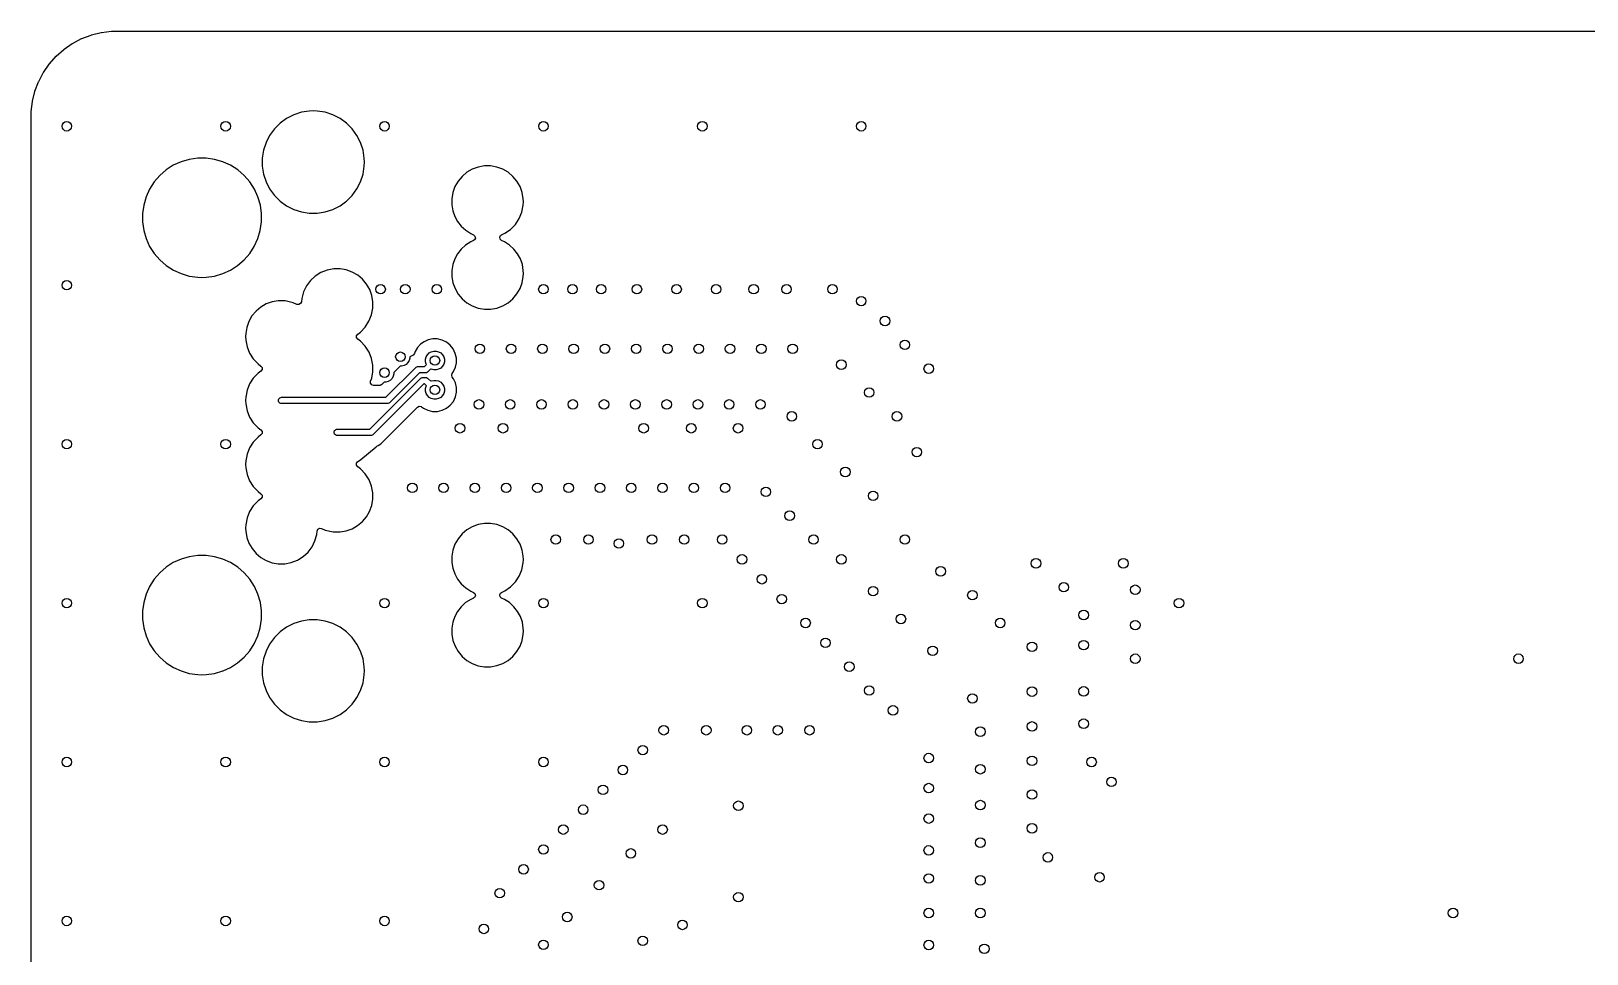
# Model space of a CAD drawing. Header units: inches. Extents: x 5.8 to 18, y -6.4 to -1.3.
# Drawn here: x 14.091 to 16.049, y -5.18 to -4.018 of the extents above; entities that cross this region are included whole.
import ezdxf

# ---------------------------------------------------------------- set-up
doc = ezdxf.new("R2010")
doc.units = ezdxf.units.IN
doc.header["$MEASUREMENT"] = 0
doc.layers.add('B.Cu', color=153, linetype='CONTINUOUS', true_color=0x4d7fc4)

msp = doc.modelspace()

# ---------------------------------------------------------------- linework, layer by layer
at = {"layer": 'B.Cu', "linetype": 'CONTINUOUS'}
for p, q in [((14.1322, -4.0412), (14.1426, -4.034)), ((14.1426, -4.034), (14.143, -4.0338)), ((14.143, -4.0338), (14.1541, -4.0279)), ((14.1541, -4.0279), (14.1545, -4.0278)), ((14.1545, -4.0278), (14.1663, -4.0233)), ((14.1663, -4.0233), (14.1668, -4.0232)), ((14.1668, -4.0232), (14.179, -4.0201)), ((14.179, -4.0201), (14.1794, -4.0201)), ((14.1794, -4.0201), (14.1919, -4.0185)), ((14.1919, -4.0185), (14.1923, -4.0185)), ((14.1923, -4.0185), (14.1986, -4.0184)), ((14.1986, -4.0184), (14.1987, -4.0184)), ((14.1987, -4.0184), (17.8994, -4.0184)), ((14.1138, -4.0595), (14.1221, -4.0501)), ((14.1221, -4.0501), (14.1224, -4.0498)), ((14.1224, -4.0498), (14.1319, -4.0415)), ((14.1319, -4.0415), (14.1322, -4.0412)), ((14.1003, -4.0818), (14.1061, -4.0707)), ((14.1061, -4.0707), (14.1063, -4.0703)), ((14.1063, -4.0703), (14.1135, -4.0599)), ((14.1135, -4.0599), (14.1138, -4.0595)), ((14.0956, -4.094), (14.1001, -4.0822)), ((14.1001, -4.0822), (14.1003, -4.0818)), ((14.0908, -4.1196), (14.0924, -4.1071)), ((14.0924, -4.1066), (14.0955, -4.0945)), ((14.0924, -4.1071), (14.0924, -4.1066)), ((14.0955, -4.0945), (14.0956, -4.094)), ((14.0907, -4.1263), (14.0908, -4.12)), ((14.0907, -4.1264), (14.0907, -4.1263)), ((14.0907, -4.2533), (14.0907, -4.1264)), ((14.0908, -4.12), (14.0908, -4.1196)), ((14.4123, -4.1283), (14.4041, -4.1343)), ((14.4213, -4.1237), (14.4123, -4.1283)), ((14.4309, -4.1206), (14.4213, -4.1237)), ((14.4409, -4.119), (14.4309, -4.1206)), ((14.4459, -4.1189), (14.4409, -4.119)), ((14.4509, -4.119), (14.4459, -4.1189)), ((14.4609, -4.1206), (14.4509, -4.119)), ((14.4706, -4.1237), (14.4609, -4.1206)), ((14.4796, -4.1283), (14.4706, -4.1237)), ((14.4877, -4.1343), (14.4796, -4.1283)), ((14.391, -4.1496), (14.3864, -4.1586)), ((14.3969, -4.1414), (14.391, -4.1496)), ((14.4041, -4.1343), (14.3969, -4.1414)), ((14.4949, -4.1414), (14.4877, -4.1343)), ((14.5008, -4.1496), (14.4949, -4.1414)), ((14.5054, -4.1586), (14.5008, -4.1496)), ((14.3833, -4.1682), (14.3817, -4.1782)), ((14.3864, -4.1586), (14.3833, -4.1682)), ((14.5085, -4.1682), (14.5054, -4.1586)), ((14.5101, -4.1782), (14.5085, -4.1682)), ((14.2697, -4.1873), (14.2607, -4.1931)), ((14.2795, -4.1828), (14.2697, -4.1873)), ((14.2898, -4.1798), (14.2795, -4.1828)), ((14.3004, -4.1783), (14.2898, -4.1798)), ((14.3057, -4.1782), (14.3004, -4.1783)), ((14.3111, -4.1783), (14.3057, -4.1782)), ((14.3217, -4.1798), (14.3111, -4.1783)), ((14.332, -4.1828), (14.3217, -4.1798)), ((14.3329, -4.1832), (14.332, -4.1828)), ((14.3418, -4.1873), (14.3329, -4.1832)), ((14.3508, -4.1931), (14.3418, -4.1873)), ((14.3817, -4.1782), (14.3816, -4.1832)), ((14.3816, -4.1832), (14.3817, -4.1883)), ((14.3817, -4.1883), (14.3833, -4.1983)), ((14.5085, -4.1983), (14.5101, -4.1883)), ((14.5102, -4.1832), (14.5101, -4.1782)), ((14.5101, -4.1883), (14.5102, -4.1832)), ((14.6535, -4.1895), (14.6461, -4.1922)), ((14.6613, -4.1881), (14.6535, -4.1895)), ((14.6652, -4.188), (14.6613, -4.1881)), ((14.6691, -4.1881), (14.6652, -4.188)), ((14.6769, -4.1895), (14.6691, -4.1881)), ((14.6843, -4.1922), (14.6769, -4.1895)), ((14.2456, -4.2082), (14.2398, -4.2173)), ((14.2526, -4.2001), (14.2456, -4.2082)), ((14.2607, -4.1931), (14.2526, -4.2001)), ((14.3589, -4.2001), (14.3508, -4.1931)), ((14.366, -4.2082), (14.3589, -4.2001)), ((14.3718, -4.2173), (14.366, -4.2082)), ((14.3833, -4.1983), (14.3864, -4.2079)), ((14.3864, -4.2079), (14.391, -4.2169)), ((14.5008, -4.2169), (14.5054, -4.2079)), ((14.5054, -4.2079), (14.5085, -4.1983)), ((14.6281, -4.2072), (14.6242, -4.2141)), ((14.6332, -4.2012), (14.6281, -4.2072)), ((14.6392, -4.1961), (14.6332, -4.2012)), ((14.6461, -4.1922), (14.6392, -4.1961)), ((14.6912, -4.1961), (14.6843, -4.1922)), ((14.6972, -4.2012), (14.6912, -4.1961)), ((14.7023, -4.2073), (14.6972, -4.2012)), ((14.7062, -4.2141), (14.7023, -4.2073)), ((14.2354, -4.227), (14.2324, -4.2373)), ((14.2398, -4.2173), (14.2354, -4.227)), ((14.3762, -4.227), (14.3718, -4.2173)), ((14.3793, -4.2373), (14.3762, -4.227)), ((14.391, -4.2169), (14.3969, -4.2251)), ((14.3969, -4.2251), (14.4041, -4.2322)), ((14.4877, -4.2322), (14.4949, -4.2251)), ((14.4949, -4.2251), (14.5008, -4.2169)), ((14.6216, -4.2215), (14.6202, -4.2293)), ((14.6202, -4.2293), (14.6202, -4.2332)), ((14.6242, -4.2141), (14.6216, -4.2215)), ((14.7089, -4.2215), (14.7062, -4.2141)), ((14.7103, -4.2293), (14.7089, -4.2215)), ((14.7104, -4.2332), (14.7103, -4.2293)), ((14.2309, -4.248), (14.2308, -4.2533)), ((14.2324, -4.2373), (14.2309, -4.248)), ((14.3808, -4.248), (14.3793, -4.2373)), ((14.3809, -4.2533), (14.3808, -4.248)), ((14.4041, -4.2322), (14.4123, -4.2382)), ((14.4123, -4.2382), (14.4213, -4.2427)), ((14.4213, -4.2427), (14.4309, -4.2459)), ((14.4309, -4.2459), (14.4409, -4.2475)), ((14.4409, -4.2475), (14.4459, -4.2476)), ((14.4459, -4.2476), (14.4509, -4.2475)), ((14.4509, -4.2475), (14.4609, -4.2459)), ((14.4609, -4.2459), (14.4706, -4.2427)), ((14.4706, -4.2427), (14.4796, -4.2382)), ((14.4796, -4.2382), (14.4863, -4.2332)), ((14.4863, -4.2332), (14.4877, -4.2322)), ((14.6202, -4.2332), (14.6203, -4.237)), ((14.6203, -4.237), (14.6215, -4.2444)), ((14.6215, -4.2444), (14.624, -4.2515)), ((14.7052, -4.2543), (14.7086, -4.2462)), ((14.7086, -4.2462), (14.7103, -4.2376)), ((14.7103, -4.2376), (14.7104, -4.2332)), ((14.0907, -4.4029), (14.0907, -4.2533)), ((14.2308, -4.2533), (14.2309, -4.2586)), ((14.2309, -4.2586), (14.2324, -4.2693)), ((14.3792, -4.2693), (14.3808, -4.2586)), ((14.3808, -4.2586), (14.3809, -4.2533)), ((14.624, -4.2515), (14.6276, -4.2581)), ((14.6276, -4.2581), (14.6322, -4.264)), ((14.6322, -4.264), (14.6378, -4.269)), ((14.6378, -4.269), (14.6441, -4.2731)), ((14.687, -4.2728), (14.6943, -4.2679)), ((14.6943, -4.2679), (14.7004, -4.2616)), ((14.7004, -4.2616), (14.7052, -4.2543)), ((14.2324, -4.2693), (14.2355, -4.2795)), ((14.2355, -4.2795), (14.2399, -4.2893)), ((14.3717, -4.2893), (14.3761, -4.2795)), ((14.3761, -4.2795), (14.3792, -4.2693)), ((14.6377, -4.2876), (14.6322, -4.2927)), ((14.6441, -4.2835), (14.6377, -4.2876)), ((14.6441, -4.2731), (14.6476, -4.2747)), ((14.6476, -4.282), (14.6441, -4.2835)), ((14.6476, -4.2747), (14.6494, -4.2763)), ((14.6489, -4.281), (14.6476, -4.282)), ((14.6499, -4.2788), (14.6489, -4.281)), ((14.6494, -4.2763), (14.6499, -4.2788)), ((14.6807, -4.2779), (14.6817, -4.2756)), ((14.6812, -4.2803), (14.6807, -4.2779)), ((14.683, -4.282), (14.6812, -4.2803)), ((14.6817, -4.2756), (14.683, -4.2747)), ((14.683, -4.2747), (14.687, -4.2728)), ((14.6865, -4.2835), (14.683, -4.282)), ((14.6929, -4.2876), (14.6865, -4.2835)), ((14.6984, -4.2927), (14.6929, -4.2876)), ((14.2399, -4.2893), (14.2457, -4.2983)), ((14.2457, -4.2983), (14.2527, -4.3064)), ((14.2527, -4.3064), (14.2608, -4.3134)), ((14.3507, -4.3134), (14.3588, -4.3063)), ((14.3588, -4.3063), (14.3659, -4.2983)), ((14.3659, -4.2983), (14.3717, -4.2893)), ((14.6239, -4.3051), (14.6215, -4.3122)), ((14.6275, -4.2986), (14.6239, -4.3051)), ((14.6322, -4.2927), (14.6275, -4.2986)), ((14.7031, -4.2986), (14.6984, -4.2927)), ((14.7067, -4.3051), (14.7031, -4.2986)), ((14.7091, -4.3122), (14.7067, -4.3051)), ((14.2608, -4.3134), (14.2698, -4.3192)), ((14.2698, -4.3192), (14.2795, -4.3236)), ((14.2795, -4.3236), (14.2898, -4.3266)), ((14.2898, -4.3266), (14.3004, -4.3282)), ((14.3111, -4.3282), (14.3217, -4.3266)), ((14.3217, -4.3266), (14.332, -4.3236)), ((14.332, -4.3236), (14.3417, -4.3191)), ((14.3417, -4.3191), (14.3507, -4.3134)), ((14.4484, -4.3267), (14.4423, -4.3324)), ((14.4555, -4.3222), (14.4484, -4.3267)), ((14.4634, -4.3192), (14.4555, -4.3222)), ((14.4717, -4.3176), (14.4634, -4.3192)), ((14.4758, -4.3176), (14.4717, -4.3176)), ((14.4797, -4.3176), (14.4758, -4.3176)), ((14.4875, -4.319), (14.4797, -4.3176)), ((14.495, -4.3217), (14.4875, -4.319)), ((14.5018, -4.3257), (14.495, -4.3217)), ((14.5079, -4.3307), (14.5018, -4.3257)), ((14.6215, -4.3122), (14.6202, -4.3197)), ((14.6202, -4.3197), (14.6202, -4.3234)), ((14.6202, -4.3234), (14.6203, -4.3273)), ((14.6203, -4.3273), (14.6216, -4.3351)), ((14.7089, -4.3351), (14.7103, -4.3273)), ((14.7103, -4.3197), (14.7091, -4.3122)), ((14.7104, -4.3234), (14.7103, -4.3197)), ((14.7103, -4.3273), (14.7104, -4.3234)), ((14.3004, -4.3282), (14.3057, -4.3283)), ((14.3057, -4.3283), (14.3111, -4.3282)), ((14.4336, -4.3467), (14.4314, -4.3548)), ((14.4373, -4.3391), (14.4336, -4.3467)), ((14.4423, -4.3324), (14.4373, -4.3391)), ((14.5129, -4.3368), (14.5079, -4.3307)), ((14.5169, -4.3436), (14.5129, -4.3368)), ((14.5196, -4.3511), (14.5169, -4.3436)), ((14.6216, -4.3351), (14.6243, -4.3425)), ((14.6243, -4.3425), (14.6283, -4.3493)), ((14.7022, -4.3492), (14.7062, -4.3424)), ((14.7062, -4.3424), (14.7089, -4.3351)), ((14.3798, -4.3658), (14.3738, -4.3709)), ((14.3866, -4.3618), (14.3798, -4.3658)), ((14.394, -4.3592), (14.3866, -4.3618)), ((14.4018, -4.3578), (14.394, -4.3592)), ((14.4057, -4.3577), (14.4018, -4.3578)), ((14.4107, -4.3579), (14.4057, -4.3577)), ((14.4207, -4.3602), (14.4107, -4.3579)), ((14.4254, -4.3623), (14.4207, -4.3602)), ((14.4279, -4.3625), (14.4254, -4.3623)), ((14.4254, -4.3623), (14.4254, -4.3623)), ((14.43, -4.3613), (14.4279, -4.3625)), ((14.431, -4.359), (14.43, -4.3613)), ((14.4314, -4.3548), (14.431, -4.359)), ((14.5192, -4.3756), (14.5209, -4.367)), ((14.521, -4.3589), (14.5196, -4.3511)), ((14.5209, -4.367), (14.521, -4.3628)), ((14.521, -4.3628), (14.521, -4.3589)), ((14.6283, -4.3493), (14.6333, -4.3553)), ((14.6333, -4.3553), (14.6393, -4.3603)), ((14.6393, -4.3603), (14.6461, -4.3643)), ((14.6461, -4.3643), (14.6535, -4.367)), ((14.6535, -4.367), (14.6613, -4.3683)), ((14.6691, -4.3683), (14.6769, -4.3669)), ((14.6769, -4.3669), (14.6843, -4.3642)), ((14.6843, -4.3642), (14.6911, -4.3603)), ((14.6911, -4.3603), (14.6971, -4.3553)), ((14.6971, -4.3553), (14.7022, -4.3492)), ((14.3648, -4.3838), (14.3621, -4.3912)), ((14.3687, -4.3769), (14.3648, -4.3838)), ((14.3738, -4.3709), (14.3687, -4.3769)), ((14.5113, -4.3908), (14.516, -4.3836)), ((14.516, -4.3836), (14.5192, -4.3756)), ((14.6613, -4.3683), (14.6652, -4.3684)), ((14.6652, -4.3684), (14.6691, -4.3683)), ((14.0907, -4.7533), (14.0907, -4.4029)), ((14.3608, -4.399), (14.3607, -4.4029)), ((14.3607, -4.4029), (14.3608, -4.4072)), ((14.3621, -4.3912), (14.3608, -4.399)), ((14.5004, -4.4017), (14.5018, -4.3997)), ((14.5004, -4.4041), (14.5004, -4.4017)), ((14.5018, -4.4062), (14.5004, -4.4041)), ((14.5018, -4.3997), (14.5053, -4.3971)), ((14.5053, -4.4087), (14.5018, -4.4062)), ((14.5053, -4.3971), (14.5113, -4.3908)), ((14.5963, -4.4058), (14.5907, -4.407)), ((14.5991, -4.4058), (14.5963, -4.4058)), ((14.602, -4.4058), (14.5991, -4.4058)), ((14.608, -4.4072), (14.602, -4.4058)), ((14.3608, -4.4072), (14.3625, -4.4157)), ((14.3625, -4.4157), (14.3657, -4.4238)), ((14.3657, -4.4238), (14.3704, -4.431)), ((14.5114, -4.415), (14.5053, -4.4087)), ((14.5161, -4.4223), (14.5114, -4.415)), ((14.5193, -4.4303), (14.5161, -4.4223)), ((14.5733, -4.4242), (14.5717, -4.4262)), ((14.5743, -4.4215), (14.5733, -4.4242)), ((14.5772, -4.4167), (14.5743, -4.4215)), ((14.581, -4.4125), (14.5772, -4.4167)), ((14.5856, -4.4093), (14.581, -4.4125)), ((14.5907, -4.407), (14.5856, -4.4093)), ((14.5879, -4.4283), (14.5895, -4.4256)), ((14.5895, -4.4256), (14.5917, -4.4233)), ((14.5917, -4.4233), (14.5944, -4.4218)), ((14.5944, -4.4218), (14.5975, -4.421)), ((14.5975, -4.421), (14.6006, -4.421)), ((14.6006, -4.421), (14.6036, -4.4218)), ((14.6036, -4.4218), (14.6063, -4.4233)), ((14.6063, -4.4233), (14.6086, -4.4256)), ((14.6135, -4.4098), (14.608, -4.4072)), ((14.6086, -4.4256), (14.6101, -4.4283)), ((14.6183, -4.4136), (14.6135, -4.4098)), ((14.6221, -4.4184), (14.6183, -4.4136)), ((14.6247, -4.4239), (14.6221, -4.4184)), ((14.6261, -4.4299), (14.6247, -4.4239)), ((14.3704, -4.431), (14.3765, -4.4373)), ((14.3765, -4.4373), (14.38, -4.4399)), ((14.38, -4.4399), (14.3814, -4.4419)), ((14.3814, -4.4444), (14.38, -4.4463)), ((14.3814, -4.4419), (14.3814, -4.4444)), ((14.5209, -4.4388), (14.5193, -4.4303)), ((14.521, -4.4431), (14.5209, -4.4388)), ((14.5209, -4.447), (14.521, -4.4431)), ((14.5374, -4.4792), (14.5751, -4.4416)), ((14.5551, -4.4402), (14.5475, -4.4479)), ((14.5571, -4.4402), (14.5551, -4.4402)), ((14.5601, -4.4393), (14.5571, -4.4402)), ((14.5629, -4.4378), (14.5601, -4.4393)), ((14.5651, -4.4356), (14.5629, -4.4378)), ((14.5666, -4.4328), (14.5651, -4.4356)), ((14.5675, -4.4298), (14.5666, -4.4328)), ((14.5691, -4.4273), (14.5675, -4.4284)), ((14.5675, -4.4284), (14.5675, -4.4298)), ((14.571, -4.4265), (14.5691, -4.4273)), ((14.5717, -4.4262), (14.571, -4.4265)), ((14.5751, -4.4416), (14.5756, -4.4411)), ((14.5756, -4.4411), (14.5761, -4.4409)), ((14.5761, -4.4409), (14.5771, -4.4405)), ((14.5771, -4.4405), (14.5778, -4.4405)), ((14.5778, -4.4405), (14.5859, -4.4405)), ((14.5859, -4.4405), (14.5883, -4.4381)), ((14.5871, -4.4313), (14.5879, -4.4283)), ((14.5871, -4.4344), (14.5871, -4.4313)), ((14.5879, -4.4375), (14.5871, -4.4344)), ((14.5883, -4.4381), (14.5879, -4.4375)), ((14.5939, -4.4436), (14.5903, -4.4472)), ((14.5944, -4.444), (14.5939, -4.4436)), ((14.5975, -4.4448), (14.5944, -4.444)), ((14.6006, -4.4448), (14.5975, -4.4448)), ((14.6036, -4.444), (14.6006, -4.4448)), ((14.6063, -4.4424), (14.6036, -4.444)), ((14.6086, -4.4402), (14.6063, -4.4424)), ((14.6101, -4.4375), (14.6086, -4.4402)), ((14.6101, -4.4283), (14.6109, -4.4313)), ((14.6109, -4.4344), (14.6101, -4.4375)), ((14.6109, -4.4313), (14.6109, -4.4344)), ((14.6225, -4.4467), (14.6249, -4.4414)), ((14.6249, -4.4414), (14.6261, -4.4357)), ((14.6262, -4.4329), (14.6261, -4.4299)), ((14.6261, -4.4357), (14.6262, -4.4329)), ((14.3657, -4.4624), (14.3625, -4.4704)), ((14.3704, -4.4552), (14.3657, -4.4624)), ((14.3764, -4.4489), (14.3704, -4.4552)), ((14.38, -4.4463), (14.3764, -4.4489)), ((14.5169, -4.5194), (14.5808, -4.4555)), ((14.5181, -4.4589), (14.5194, -4.4551)), ((14.5181, -4.459), (14.5181, -4.4589)), ((14.5181, -4.4615), (14.5181, -4.459)), ((14.5195, -4.4635), (14.5181, -4.4615)), ((14.5194, -4.4551), (14.5209, -4.447)), ((14.5219, -4.4642), (14.5195, -4.4635)), ((14.5852, -4.4622), (14.5213, -4.5261)), ((14.5296, -4.4642), (14.5219, -4.4642)), ((14.5302, -4.4642), (14.5296, -4.4642)), ((14.5324, -4.463), (14.5302, -4.4642)), ((14.5353, -4.4602), (14.5324, -4.463)), ((14.5371, -4.4602), (14.5353, -4.4602)), ((14.5401, -4.4593), (14.5371, -4.4602)), ((14.5429, -4.4578), (14.5401, -4.4593)), ((14.5795, -4.4483), (14.5418, -4.486)), ((14.5451, -4.4556), (14.5429, -4.4578)), ((14.5466, -4.4528), (14.5451, -4.4556)), ((14.5475, -4.4498), (14.5466, -4.4528)), ((14.5475, -4.4479), (14.5475, -4.4498)), ((14.5875, -4.4483), (14.5795, -4.4483)), ((14.5808, -4.4555), (14.5814, -4.455)), ((14.5814, -4.455), (14.5828, -4.4544)), ((14.5828, -4.4544), (14.5836, -4.4543)), ((14.5836, -4.4543), (14.5875, -4.4543)), ((14.5859, -4.4622), (14.5852, -4.4622)), ((14.5883, -4.4646), (14.5859, -4.4622)), ((14.5883, -4.4483), (14.5875, -4.4483)), ((14.5875, -4.4543), (14.5883, -4.4544)), ((14.5879, -4.4652), (14.5883, -4.4646)), ((14.5897, -4.4477), (14.5883, -4.4483)), ((14.5883, -4.4544), (14.5897, -4.455)), ((14.5903, -4.4472), (14.5897, -4.4477)), ((14.5897, -4.455), (14.5903, -4.4555)), ((14.5903, -4.4555), (14.5939, -4.459)), ((14.5939, -4.459), (14.5944, -4.4587)), ((14.5944, -4.4587), (14.5975, -4.4579)), ((14.5975, -4.4579), (14.6006, -4.4579)), ((14.6006, -4.4579), (14.6036, -4.4587)), ((14.6036, -4.4587), (14.6063, -4.4602)), ((14.6063, -4.4602), (14.6086, -4.4625)), ((14.6086, -4.4625), (14.6101, -4.4652)), ((14.6201, -4.4513), (14.6208, -4.4491)), ((14.6208, -4.4537), (14.6201, -4.4513)), ((14.6208, -4.4491), (14.6225, -4.4467)), ((14.6225, -4.456), (14.6208, -4.4537)), ((14.6249, -4.4612), (14.6225, -4.456)), ((14.6261, -4.4668), (14.6249, -4.4612)), ((14.3608, -4.479), (14.3607, -4.4832)), ((14.3607, -4.4832), (14.3608, -4.4875)), ((14.3625, -4.4704), (14.3608, -4.479)), ((14.402, -4.4824), (14.4026, -4.481)), ((14.402, -4.4839), (14.402, -4.4824)), ((14.4026, -4.4854), (14.402, -4.4839)), ((14.4026, -4.481), (14.4036, -4.4799)), ((14.4036, -4.4799), (14.4051, -4.4793)), ((14.4051, -4.4793), (14.4058, -4.4792)), ((14.4058, -4.4792), (14.5374, -4.4792)), ((14.5871, -4.4682), (14.5879, -4.4652)), ((14.5871, -4.4713), (14.5871, -4.4682)), ((14.5879, -4.4744), (14.5871, -4.4713)), ((14.5895, -4.4771), (14.5879, -4.4744)), ((14.5917, -4.4793), (14.5895, -4.4771)), ((14.5944, -4.4809), (14.5917, -4.4793)), ((14.5975, -4.4817), (14.5944, -4.4809)), ((14.6006, -4.4817), (14.5975, -4.4817)), ((14.6036, -4.4809), (14.6006, -4.4817)), ((14.6063, -4.4793), (14.6036, -4.4809)), ((14.6086, -4.4771), (14.6063, -4.4793)), ((14.6101, -4.4744), (14.6086, -4.4771)), ((14.6101, -4.4652), (14.6109, -4.4682)), ((14.6109, -4.4713), (14.6101, -4.4744)), ((14.6109, -4.4682), (14.6109, -4.4713)), ((14.6184, -4.4891), (14.6222, -4.4843)), ((14.6222, -4.4843), (14.6248, -4.4787)), ((14.6248, -4.4787), (14.6261, -4.4727)), ((14.6262, -4.4697), (14.6261, -4.4668)), ((14.6261, -4.4727), (14.6262, -4.4697)), ((14.3608, -4.4875), (14.3625, -4.4961)), ((14.3625, -4.4961), (14.3657, -4.5041)), ((14.3657, -4.5041), (14.3704, -4.5113)), ((14.4036, -4.4864), (14.4026, -4.4854)), ((14.4051, -4.487), (14.4036, -4.4864)), ((14.4058, -4.4871), (14.4051, -4.487)), ((14.5391, -4.4871), (14.4058, -4.4871)), ((14.5321, -4.5367), (14.5771, -4.4916)), ((14.5398, -4.487), (14.5391, -4.4871)), ((14.5412, -4.4864), (14.5398, -4.487)), ((14.5418, -4.486), (14.5412, -4.4864)), ((14.5771, -4.4916), (14.5793, -4.4905)), ((14.5793, -4.4905), (14.5818, -4.4909)), ((14.5818, -4.4909), (14.5823, -4.4912)), ((14.5823, -4.4912), (14.5848, -4.493)), ((14.5848, -4.493), (14.5902, -4.4956)), ((14.5902, -4.4956), (14.5961, -4.4969)), ((14.5961, -4.4969), (14.5991, -4.497)), ((14.5991, -4.497), (14.6021, -4.4969)), ((14.6021, -4.4969), (14.6081, -4.4955)), ((14.6081, -4.4955), (14.6136, -4.4929)), ((14.6136, -4.4929), (14.6184, -4.4891)), ((14.3704, -4.5113), (14.3765, -4.5176)), ((14.3765, -4.5176), (14.38, -4.5202)), ((14.38, -4.5202), (14.3814, -4.5222)), ((14.3814, -4.5222), (14.3814, -4.5247)), ((14.472, -4.5226), (14.4726, -4.5211)), ((14.472, -4.5241), (14.472, -4.5226)), ((14.4726, -4.5211), (14.4737, -4.5201)), ((14.4737, -4.5201), (14.4751, -4.5195)), ((14.4751, -4.5195), (14.4759, -4.5194)), ((14.4759, -4.5194), (14.5169, -4.5194)), ((14.3657, -4.5427), (14.3625, -4.5507)), ((14.3704, -4.5355), (14.3657, -4.5427)), ((14.3764, -4.5292), (14.3704, -4.5355)), ((14.38, -4.5266), (14.3764, -4.5292)), ((14.3814, -4.5247), (14.38, -4.5266)), ((14.4726, -4.5255), (14.472, -4.5241)), ((14.4737, -4.5266), (14.4726, -4.5255)), ((14.4751, -4.5272), (14.4737, -4.5266)), ((14.4759, -4.5273), (14.4751, -4.5272)), ((14.5185, -4.5273), (14.4759, -4.5273)), ((14.5056, -4.5573), (14.5251, -4.5414)), ((14.5193, -4.5272), (14.5185, -4.5273)), ((14.5207, -4.5266), (14.5193, -4.5272)), ((14.5213, -4.5261), (14.5207, -4.5266)), ((14.5251, -4.5414), (14.5259, -4.5408)), ((14.5259, -4.5408), (14.5276, -4.54)), ((14.5276, -4.54), (14.5308, -4.5379)), ((14.5308, -4.5379), (14.5321, -4.5367)), ((14.3608, -4.5593), (14.3607, -4.5636)), ((14.3625, -4.5507), (14.3608, -4.5593)), ((14.5004, -4.5623), (14.5017, -4.5604)), ((14.5004, -4.5648), (14.5004, -4.5623)), ((14.5017, -4.5604), (14.5056, -4.5573)), ((14.3607, -4.5636), (14.3608, -4.5678)), ((14.3608, -4.5678), (14.3625, -4.5764)), ((14.3625, -4.5764), (14.3657, -4.5844)), ((14.5018, -4.5668), (14.5004, -4.5648)), ((14.5053, -4.5694), (14.5018, -4.5668)), ((14.5114, -4.5756), (14.5053, -4.5694)), ((14.5161, -4.5829), (14.5114, -4.5756)), ((14.3657, -4.5844), (14.3704, -4.5916)), ((14.3704, -4.5916), (14.3765, -4.5979)), ((14.3765, -4.5979), (14.38, -4.6005)), ((14.38, -4.6005), (14.3814, -4.6025)), ((14.5193, -4.5909), (14.5161, -4.5829)), ((14.5209, -4.5994), (14.5193, -4.5909)), ((14.521, -4.6037), (14.5209, -4.5994)), ((14.3704, -4.6158), (14.3657, -4.623)), ((14.3764, -4.6095), (14.3704, -4.6158)), ((14.38, -4.6069), (14.3764, -4.6095)), ((14.3814, -4.605), (14.38, -4.6069)), ((14.3814, -4.6025), (14.3814, -4.605)), ((14.5168, -4.6228), (14.5195, -4.6154)), ((14.5195, -4.6154), (14.5209, -4.6076)), ((14.5209, -4.6076), (14.521, -4.6037)), ((14.3608, -4.6396), (14.3607, -4.6439)), ((14.3625, -4.6311), (14.3608, -4.6396)), ((14.3657, -4.623), (14.3625, -4.6311)), ((14.4949, -4.6446), (14.5017, -4.6406)), ((14.5017, -4.6406), (14.5077, -4.6356)), ((14.5077, -4.6356), (14.5128, -4.6296)), ((14.5128, -4.6296), (14.5168, -4.6228)), ((14.6535, -4.6395), (14.6461, -4.6422)), ((14.6613, -4.6381), (14.6535, -4.6395)), ((14.6652, -4.638), (14.6613, -4.6381)), ((14.6691, -4.6381), (14.6652, -4.638)), ((14.6769, -4.6395), (14.6691, -4.6381)), ((14.6843, -4.6422), (14.6769, -4.6395)), ((14.3607, -4.6439), (14.3608, -4.6478)), ((14.3608, -4.6478), (14.3622, -4.6555)), ((14.3622, -4.6555), (14.3649, -4.6629)), ((14.4443, -4.6674), (14.448, -4.6599)), ((14.448, -4.6599), (14.4503, -4.6518)), ((14.4503, -4.6518), (14.4508, -4.6476)), ((14.4508, -4.6476), (14.4518, -4.6453)), ((14.4518, -4.6453), (14.454, -4.6441)), ((14.454, -4.6441), (14.4564, -4.6444)), ((14.4564, -4.6444), (14.461, -4.6464)), ((14.461, -4.6464), (14.4709, -4.6486)), ((14.4709, -4.6486), (14.4758, -4.6487)), ((14.4758, -4.6487), (14.4797, -4.6486)), ((14.4797, -4.6486), (14.4875, -4.6473)), ((14.4875, -4.6473), (14.4949, -4.6446)), ((14.6281, -4.6572), (14.6242, -4.6641)), ((14.6332, -4.6512), (14.6281, -4.6572)), ((14.6392, -4.6461), (14.6332, -4.6512)), ((14.6461, -4.6422), (14.6392, -4.6461)), ((14.6912, -4.6461), (14.6843, -4.6422)), ((14.6972, -4.6512), (14.6912, -4.6461)), ((14.7023, -4.6573), (14.6972, -4.6512)), ((14.7062, -4.6641), (14.7023, -4.6573)), ((14.2898, -4.6798), (14.2795, -4.6828)), ((14.3004, -4.6783), (14.2898, -4.6798)), ((14.3057, -4.6782), (14.3004, -4.6783)), ((14.3111, -4.6783), (14.3057, -4.6782)), ((14.3217, -4.6798), (14.3111, -4.6783)), ((14.332, -4.6828), (14.3217, -4.6798)), ((14.3649, -4.6629), (14.3688, -4.6697)), ((14.3688, -4.6697), (14.3739, -4.6758)), ((14.3739, -4.6758), (14.3799, -4.6808)), ((14.4275, -4.6832), (14.4331, -4.6797)), ((14.4331, -4.6797), (14.4393, -4.6741)), ((14.4393, -4.6741), (14.4443, -4.6674)), ((14.6216, -4.6715), (14.6202, -4.6793)), ((14.6202, -4.6793), (14.6202, -4.6832)), ((14.6242, -4.6641), (14.6216, -4.6715)), ((14.7089, -4.6715), (14.7062, -4.6641)), ((14.7103, -4.6793), (14.7089, -4.6715)), ((14.7104, -4.6832), (14.7103, -4.6793)), ((14.2607, -4.6931), (14.2526, -4.7001)), ((14.2697, -4.6873), (14.2607, -4.6931)), ((14.2795, -4.6828), (14.2697, -4.6873)), ((14.3418, -4.6873), (14.332, -4.6828)), ((14.3508, -4.6931), (14.3418, -4.6873)), ((14.3589, -4.7001), (14.3508, -4.6931)), ((14.3799, -4.6808), (14.3867, -4.6847)), ((14.3867, -4.6847), (14.3941, -4.6874)), ((14.3941, -4.6874), (14.4019, -4.6888)), ((14.4019, -4.6888), (14.4057, -4.6889)), ((14.4057, -4.6889), (14.4099, -4.6888)), ((14.4099, -4.6888), (14.4182, -4.6872)), ((14.4182, -4.6872), (14.426, -4.6842)), ((14.426, -4.6842), (14.4275, -4.6832)), ((14.6202, -4.6832), (14.6203, -4.687)), ((14.6203, -4.687), (14.6215, -4.6944)), ((14.6215, -4.6944), (14.624, -4.7015)), ((14.7052, -4.7043), (14.7086, -4.6962)), ((14.7086, -4.6962), (14.7103, -4.6876)), ((14.7103, -4.6876), (14.7104, -4.6832)), ((14.2398, -4.7173), (14.2354, -4.727)), ((14.2456, -4.7082), (14.2398, -4.7173)), ((14.2526, -4.7001), (14.2456, -4.7082)), ((14.366, -4.7082), (14.3589, -4.7001)), ((14.3718, -4.7173), (14.366, -4.7082)), ((14.3762, -4.727), (14.3718, -4.7173)), ((14.624, -4.7015), (14.6276, -4.7081)), ((14.6276, -4.7081), (14.6322, -4.714)), ((14.6322, -4.714), (14.6378, -4.719)), ((14.6378, -4.719), (14.6441, -4.7231)), ((14.687, -4.7228), (14.6943, -4.7179)), ((14.6943, -4.7179), (14.7004, -4.7116)), ((14.7004, -4.7116), (14.7052, -4.7043)), ((14.2324, -4.7373), (14.2309, -4.748)), ((14.2354, -4.727), (14.2324, -4.7373)), ((14.3793, -4.7373), (14.3762, -4.727)), ((14.3808, -4.748), (14.3793, -4.7373)), ((14.6377, -4.7376), (14.6322, -4.7427)), ((14.6441, -4.7335), (14.6377, -4.7376)), ((14.6441, -4.7231), (14.6476, -4.7247)), ((14.6476, -4.732), (14.6441, -4.7335)), ((14.6476, -4.7247), (14.6494, -4.7263)), ((14.6489, -4.731), (14.6476, -4.732)), ((14.6499, -4.7288), (14.6489, -4.731)), ((14.6494, -4.7263), (14.6499, -4.7288)), ((14.6807, -4.7279), (14.6817, -4.7256)), ((14.6812, -4.7303), (14.6807, -4.7279)), ((14.683, -4.732), (14.6812, -4.7303)), ((14.6817, -4.7256), (14.683, -4.7247)), ((14.683, -4.7247), (14.687, -4.7228)), ((14.6865, -4.7335), (14.683, -4.732)), ((14.6929, -4.7376), (14.6865, -4.7335)), ((14.6984, -4.7427), (14.6929, -4.7376)), ((14.0907, -5.2408), (14.0907, -4.7533)), ((14.2309, -4.748), (14.2308, -4.7533)), ((14.2308, -4.7533), (14.2309, -4.7586)), ((14.2309, -4.7586), (14.2324, -4.7693)), ((14.3792, -4.7693), (14.3808, -4.7586)), ((14.3809, -4.7533), (14.3808, -4.748)), ((14.3808, -4.7586), (14.3809, -4.7533)), ((14.6239, -4.7551), (14.6215, -4.7622)), ((14.6275, -4.7486), (14.6239, -4.7551)), ((14.6322, -4.7427), (14.6275, -4.7486)), ((14.7031, -4.7486), (14.6984, -4.7427)), ((14.7067, -4.7551), (14.7031, -4.7486)), ((14.7091, -4.7622), (14.7067, -4.7551)), ((14.2324, -4.7693), (14.2355, -4.7795)), ((14.3761, -4.7795), (14.3792, -4.7693)), ((14.4041, -4.7744), (14.3969, -4.7816)), ((14.4123, -4.7685), (14.4041, -4.7744)), ((14.4213, -4.7639), (14.4123, -4.7685)), ((14.4309, -4.7608), (14.4213, -4.7639)), ((14.4409, -4.7592), (14.4309, -4.7608)), ((14.4459, -4.7591), (14.4409, -4.7592)), ((14.4509, -4.7592), (14.4459, -4.7591)), ((14.4609, -4.7608), (14.4509, -4.7592)), ((14.4706, -4.7639), (14.4609, -4.7608)), ((14.4796, -4.7685), (14.4706, -4.7639)), ((14.4877, -4.7744), (14.4796, -4.7685)), ((14.4949, -4.7816), (14.4877, -4.7744)), ((14.6215, -4.7622), (14.6202, -4.7697)), ((14.6202, -4.7697), (14.6202, -4.7734)), ((14.6202, -4.7734), (14.6203, -4.7773)), ((14.6203, -4.7773), (14.6216, -4.7851)), ((14.7089, -4.7851), (14.7103, -4.7773)), ((14.7103, -4.7697), (14.7091, -4.7622)), ((14.7104, -4.7734), (14.7103, -4.7697)), ((14.7103, -4.7773), (14.7104, -4.7734)), ((14.2355, -4.7795), (14.2399, -4.7893)), ((14.2399, -4.7893), (14.2457, -4.7983)), ((14.3659, -4.7983), (14.3717, -4.7893)), ((14.3717, -4.7893), (14.3761, -4.7795)), ((14.391, -4.7898), (14.3864, -4.7988)), ((14.3969, -4.7816), (14.391, -4.7898)), ((14.5008, -4.7898), (14.4949, -4.7816)), ((14.5054, -4.7988), (14.5008, -4.7898)), ((14.6216, -4.7851), (14.6243, -4.7925)), ((14.6243, -4.7925), (14.6283, -4.7993)), ((14.7022, -4.7992), (14.7062, -4.7924)), ((14.7062, -4.7924), (14.7089, -4.7851)), ((14.2457, -4.7983), (14.2527, -4.8064)), ((14.2527, -4.8064), (14.2608, -4.8134)), ((14.2608, -4.8134), (14.2698, -4.8192)), ((14.3417, -4.8191), (14.3507, -4.8134)), ((14.3507, -4.8134), (14.3588, -4.8063)), ((14.3588, -4.8063), (14.3659, -4.7983)), ((14.3833, -4.8084), (14.3817, -4.8184)), ((14.3864, -4.7988), (14.3833, -4.8084)), ((14.5085, -4.8084), (14.5054, -4.7988)), ((14.5101, -4.8184), (14.5085, -4.8084)), ((14.6283, -4.7993), (14.6333, -4.8053)), ((14.6333, -4.8053), (14.6393, -4.8103)), ((14.6393, -4.8103), (14.6461, -4.8143)), ((14.6461, -4.8143), (14.6535, -4.817)), ((14.6535, -4.817), (14.6613, -4.8183)), ((14.6691, -4.8183), (14.6769, -4.8169)), ((14.6769, -4.8169), (14.6843, -4.8142)), ((14.6843, -4.8142), (14.6911, -4.8103)), ((14.6911, -4.8103), (14.6971, -4.8053)), ((14.6971, -4.8053), (14.7022, -4.7992)), ((14.2698, -4.8192), (14.2795, -4.8236)), ((14.2795, -4.8236), (14.2898, -4.8266)), ((14.2898, -4.8266), (14.3004, -4.8282)), ((14.3004, -4.8282), (14.3057, -4.8283)), ((14.3057, -4.8283), (14.3111, -4.8282)), ((14.3111, -4.8282), (14.3217, -4.8266)), ((14.3217, -4.8266), (14.332, -4.8236)), ((14.332, -4.8236), (14.3324, -4.8234)), ((14.3324, -4.8234), (14.3417, -4.8191)), ((14.3817, -4.8184), (14.3816, -4.8234)), ((14.3816, -4.8234), (14.3817, -4.8284)), ((14.3817, -4.8284), (14.3833, -4.8384)), ((14.5085, -4.8384), (14.5101, -4.8284)), ((14.5102, -4.8234), (14.5101, -4.8184)), ((14.5101, -4.8284), (14.5102, -4.8234)), ((14.6613, -4.8183), (14.6652, -4.8184)), ((14.6652, -4.8184), (14.6691, -4.8183)), ((14.3833, -4.8384), (14.3864, -4.8481)), ((14.3864, -4.8481), (14.391, -4.8571)), ((14.5008, -4.8571), (14.5054, -4.8481)), ((14.5054, -4.8481), (14.5085, -4.8384)), ((14.391, -4.8571), (14.3969, -4.8652)), ((14.3969, -4.8652), (14.4041, -4.8724)), ((14.4041, -4.8724), (14.4123, -4.8783)), ((14.4796, -4.8783), (14.4877, -4.8724)), ((14.4877, -4.8724), (14.4949, -4.8652)), ((14.4949, -4.8652), (14.4982, -4.8607)), ((14.4982, -4.8607), (14.5008, -4.8571)), ((14.4123, -4.8783), (14.4213, -4.8829)), ((14.4213, -4.8829), (14.4309, -4.886)), ((14.4309, -4.886), (14.4409, -4.8876)), ((14.4409, -4.8876), (14.4459, -4.8877)), ((14.4459, -4.8877), (14.4509, -4.8876)), ((14.4509, -4.8876), (14.4609, -4.886)), ((14.4609, -4.886), (14.4706, -4.8829)), ((14.4706, -4.8829), (14.4796, -4.8783))]:
    msp.add_line(p, q, dxfattribs=at)
at = {"layer": 'B.Cu'}
for centre, radius in [((14.1356, -4.1382), 0.00598), ((14.3356, -4.1382), 0.00598), ((14.5356, -4.1382), 0.00598), ((14.7356, -4.1382), 0.00598), ((14.9356, -4.1382), 0.00598), ((15.1356, -4.1382), 0.00598), ((14.1356, -4.3382), 0.00598), ((14.5306, -4.3432), 0.006), ((14.5617, -4.3432), 0.006), ((14.6014, -4.3432), 0.006), ((14.7356, -4.3432), 0.006), ((14.7722, -4.3432), 0.006), ((14.8082, -4.3432), 0.006), ((14.8533, -4.3432), 0.006), ((14.9032, -4.3432), 0.006), ((14.953, -4.3432), 0.006), ((15.0002, -4.3432), 0.006), ((15.0416, -4.3432), 0.006), ((15.0994, -4.3432), 0.006), ((15.1356, -4.3582), 0.006), ((15.1656, -4.3832), 0.006), ((14.5556, -4.4282), 0.006), ((14.6556, -4.4182), 0.006), ((14.6949, -4.4182), 0.006), ((14.7343, -4.4182), 0.006), ((14.7737, -4.4182), 0.006), ((14.813, -4.4182), 0.006), ((14.8524, -4.4182), 0.006), ((14.8918, -4.4182), 0.006), ((14.9311, -4.4182), 0.006), ((14.9705, -4.4182), 0.006), ((15.0099, -4.4182), 0.006), ((15.0493, -4.4182), 0.006), ((15.1906, -4.4132), 0.006), ((14.5356, -4.4482), 0.006), ((14.599, -4.4329), 0.006), ((15.1106, -4.4382), 0.006), ((15.2206, -4.4432), 0.006), ((14.599, -4.4698), 0.006), ((14.6545, -4.4882), 0.006), ((14.6938, -4.4882), 0.006), ((14.7332, -4.4882), 0.006), ((14.7726, -4.4882), 0.006), ((14.8119, -4.4882), 0.006), ((14.8513, -4.4882), 0.006), ((14.8907, -4.4882), 0.006), ((14.9301, -4.4882), 0.006), ((14.9694, -4.4882), 0.006), ((15.0088, -4.4882), 0.006), ((15.1456, -4.4732), 0.006), ((15.0482, -4.5032), 0.006), ((15.1806, -4.5032), 0.006), ((14.6306, -4.5182), 0.006), ((14.6847, -4.5182), 0.006), ((14.8618, -4.5182), 0.006), ((14.9217, -4.5182), 0.006), ((14.9806, -4.5182), 0.006), ((14.1356, -4.5382), 0.00598), ((14.3356, -4.5382), 0.00598), ((15.0806, -4.5382), 0.006), ((15.2056, -4.5482), 0.006), ((15.1156, -4.5732), 0.006), ((14.5706, -4.5932), 0.006), ((14.6099, -4.5932), 0.006), ((14.6493, -4.5932), 0.006), ((14.6887, -4.5932), 0.006), ((14.728, -4.5932), 0.006), ((14.7674, -4.5932), 0.006), ((14.8068, -4.5932), 0.006), ((14.8461, -4.5932), 0.006), ((14.8855, -4.5932), 0.006), ((14.9249, -4.5932), 0.006), ((14.9643, -4.5932), 0.006), ((15.0156, -4.5982), 0.006), ((15.1506, -4.6032), 0.006), ((15.0456, -4.6282), 0.006), ((14.7511, -4.6582), 0.006), ((14.7923, -4.6582), 0.006), ((14.8306, -4.6632), 0.006), ((14.8723, -4.6582), 0.006), ((14.9128, -4.6582), 0.006), ((14.9606, -4.6582), 0.006), ((15.0756, -4.6582), 0.006), ((15.1906, -4.6582), 0.006), ((14.9856, -4.6832), 0.006), ((15.1106, -4.6832), 0.006), ((15.2356, -4.6982), 0.006), ((15.3556, -4.6882), 0.006), ((15.4656, -4.6882), 0.006), ((15.0106, -4.7082), 0.006), ((15.1506, -4.7232), 0.006), ((15.3906, -4.7182), 0.006), ((15.4806, -4.7214), 0.006), ((14.1356, -4.7382), 0.00598), ((14.5356, -4.7382), 0.00598), ((14.7356, -4.7382), 0.00598), ((14.9356, -4.7382), 0.00598), ((15.0356, -4.7332), 0.006), ((15.2756, -4.7282), 0.006), ((15.5356, -4.7382), 0.00598), ((15.0656, -4.7632), 0.006), ((15.1856, -4.7582), 0.006), ((15.3106, -4.7632), 0.006), ((15.4156, -4.7532), 0.006), ((15.4806, -4.7659), 0.006), ((15.0906, -4.7882), 0.006), ((15.2256, -4.7982), 0.006), ((15.3506, -4.7932), 0.006), ((15.4156, -4.7911), 0.006), ((15.1206, -4.8182), 0.006), ((15.4806, -4.8082), 0.006), ((15.963, -4.8082), 0.006), ((15.1456, -4.8482), 0.006), ((15.2756, -4.8582), 0.006), ((15.3506, -4.8496), 0.006), ((15.4156, -4.8493), 0.006), ((15.1756, -4.8732), 0.006), ((14.887, -4.8982), 0.006), ((14.9406, -4.8982), 0.006), ((14.9917, -4.8982), 0.006), ((15.0306, -4.8982), 0.006), ((15.0706, -4.8982), 0.006), ((15.2856, -4.9), 0.006), ((15.3506, -4.8934), 0.006), ((15.4156, -4.89), 0.006), ((14.1356, -4.9382), 0.00598), ((14.3356, -4.9382), 0.00598), ((14.5356, -4.9382), 0.00598), ((14.7356, -4.9382), 0.00598), ((14.8606, -4.9232), 0.006), ((15.2206, -4.9332), 0.006), ((15.3506, -4.9367), 0.006), ((15.4256, -4.9382), 0.006), ((14.8356, -4.9482), 0.006), ((15.2856, -4.9473), 0.006), ((14.8106, -4.9732), 0.006), ((15.2206, -4.971), 0.006), ((15.3506, -4.9791), 0.006), ((15.4506, -4.9632), 0.006), ((14.7856, -4.9982), 0.006), ((14.981, -4.9932), 0.006), ((15.2856, -4.9924), 0.006), ((15.2206, -5.0094), 0.006), ((14.7606, -5.0232), 0.006), ((14.8856, -5.0232), 0.006), ((15.3506, -5.0216), 0.006), ((14.7356, -5.0482), 0.006), ((14.8456, -5.0532), 0.006), ((15.2206, -5.0494), 0.006), ((15.2856, -5.0397), 0.006), ((15.3706, -5.0582), 0.006), ((14.7106, -5.0732), 0.006), ((14.8056, -5.0932), 0.006), ((15.2206, -5.0847), 0.006), ((15.2856, -5.0871), 0.006), ((15.4356, -5.0832), 0.006), ((14.6806, -5.1032), 0.006), ((14.981, -5.1082), 0.006), ((14.7656, -5.1332), 0.006), ((15.2206, -5.1282), 0.006), ((15.2856, -5.1282), 0.006), ((15.8806, -5.1282), 0.006), ((14.1356, -5.1382), 0.00598), ((14.3356, -5.1382), 0.00598), ((14.5356, -5.1382), 0.00598), ((14.6606, -5.1482), 0.006), ((14.9106, -5.1432), 0.006), ((14.7356, -5.1682), 0.006), ((14.8606, -5.1632), 0.006), ((15.2206, -5.1685), 0.006), ((15.2906, -5.1732), 0.006)]:
    msp.add_circle(centre, radius, dxfattribs=at)

doc.saveas('drawing.dxf')
